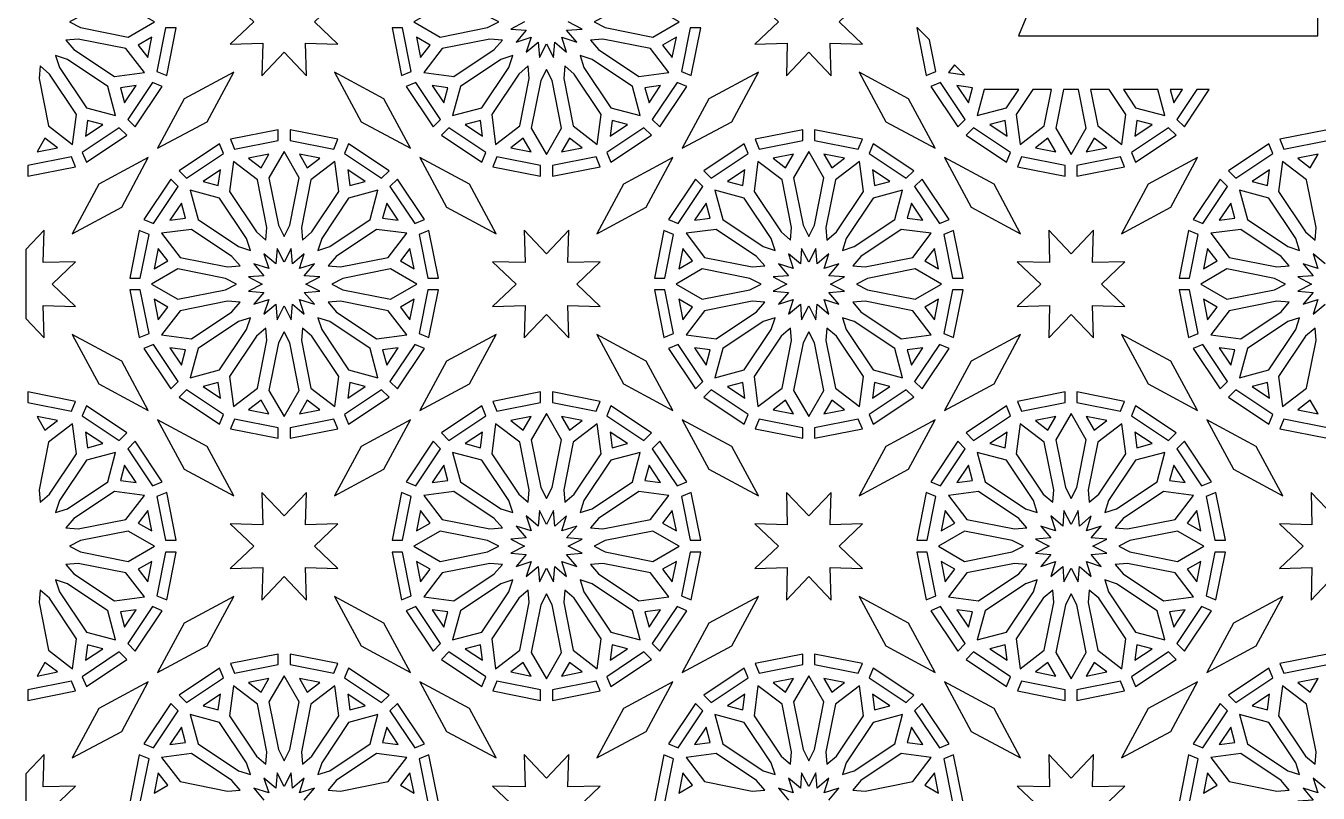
# Model space of a CAD drawing. Header units: millimetres. Extents: x 5 to 6335, y 27 to 2435.
# Drawn here: x 5461.2 to 5806, y 1319 to 1523.9 of the extents above; entities that cross this region are included whole.
import ezdxf

# ---------------------------------------------------------------- set-up
doc = ezdxf.new("R2010")
doc.units = ezdxf.units.MM
doc.layers.add('CUT', color=1, linetype='CONTINUOUS')

msp = doc.modelspace()

# ---------------------------------------------------------------- linework, layer by layer
at = {"layer": 'CUT'}
for points in [[(5530.085, 1516.829), (5536.036, 1510.548), (5535.803, 1519.197), (5544.452, 1518.964), (5538.171, 1524.915), (5544.452, 1530.866), (5535.803, 1530.633), (5536.036, 1539.282), (5530.085, 1533.001), (5524.134, 1539.282), (5524.367, 1530.633), (5515.718, 1530.866), (5521.999, 1524.915), (5515.718, 1518.964), (5524.367, 1519.197), (5524.134, 1510.548)], [(5670.085, 1516.829), (5676.036, 1510.548), (5675.803, 1519.197), (5684.452, 1518.964), (5678.171, 1524.915), (5684.452, 1530.866), (5675.803, 1530.633), (5676.036, 1539.282), (5670.085, 1533.001), (5664.134, 1539.282), (5664.367, 1530.633), (5655.718, 1530.866), (5661.999, 1524.915), (5655.718, 1518.964), (5664.367, 1519.197), (5664.134, 1510.548)], [(5805.96, 1539.09), (5733.436, 1539.09), (5726.043, 1521.24), (5805.96, 1521.24)], [(5475.773, 1523.401), (5488.485, 1520.872), (5495.489, 1524.915), (5488.485, 1528.958), (5475.773, 1526.429), (5472.816, 1524.915)], [(5584.397, 1526.429), (5571.685, 1528.958), (5564.681, 1524.915), (5571.685, 1520.872), (5584.397, 1523.401), (5587.354, 1524.915)], [(5615.773, 1523.401), (5628.485, 1520.872), (5635.489, 1524.915), (5628.485, 1528.958), (5615.773, 1526.429), (5612.816, 1524.915)], [(5498.742, 1510.607), (5501.276, 1523.34), (5498.461, 1523.34), (5496.143, 1511.685)], [(5564.027, 1511.685), (5561.709, 1523.34), (5558.894, 1523.34), (5561.428, 1510.607)], [(5638.742, 1510.607), (5641.276, 1523.34), (5638.461, 1523.34), (5636.143, 1511.685)], [(5699.113, 1523.34), (5698.894, 1523.34), (5701.428, 1510.607), (5704.027, 1511.685), (5702.354, 1520.099)], [(5473.998, 1517.513), (5484.776, 1510.311), (5492.793, 1511.366), (5487.871, 1517.782), (5475.158, 1520.311), (5471.847, 1520.043)], [(5494.754, 1520.853), (5491.103, 1518.745), (5493.67, 1515.4)], [(5566.5, 1515.4), (5569.067, 1518.745), (5565.416, 1520.853)], [(5588.323, 1520.043), (5585.012, 1520.311), (5572.299, 1517.782), (5567.377, 1511.366), (5575.394, 1510.311), (5586.172, 1517.513)], [(5613.998, 1517.513), (5624.776, 1510.311), (5632.793, 1511.366), (5627.871, 1517.782), (5615.158, 1520.311), (5611.847, 1520.043)], [(5634.754, 1520.853), (5631.103, 1518.745), (5633.67, 1515.4)], [(5470.107, 1512.751), (5477.308, 1501.974), (5485.119, 1499.881), (5483.026, 1507.692), (5472.249, 1514.893), (5469.087, 1515.913)], [(5587.921, 1514.893), (5577.144, 1507.692), (5575.051, 1499.881), (5582.862, 1501.974), (5590.063, 1512.751), (5591.083, 1515.913)], [(5610.107, 1512.751), (5617.308, 1501.974), (5625.119, 1499.881), (5623.026, 1507.692), (5612.249, 1514.893), (5609.087, 1515.913)], [(5464.689, 1509.842), (5467.218, 1497.129), (5473.634, 1492.207), (5474.689, 1500.224), (5467.487, 1511.002), (5464.957, 1513.153)], [(5496.331, 1491.161), (5509.529, 1498.266), (5516.634, 1511.464), (5503.436, 1504.359)], [(5563.839, 1491.161), (5556.734, 1504.359), (5543.536, 1511.464), (5550.641, 1498.266)], [(5592.683, 1511.002), (5585.481, 1500.224), (5586.536, 1492.207), (5592.952, 1497.129), (5595.481, 1509.842), (5595.213, 1513.153)], [(5598.571, 1509.227), (5596.042, 1496.515), (5600.085, 1489.511), (5604.128, 1496.515), (5601.599, 1509.227), (5600.085, 1512.184)], [(5604.689, 1509.842), (5607.218, 1497.129), (5613.634, 1492.207), (5614.689, 1500.224), (5607.487, 1511.002), (5604.957, 1513.153)], [(5636.331, 1491.161), (5649.529, 1498.266), (5656.634, 1511.464), (5643.436, 1504.359)], [(5703.839, 1491.161), (5696.734, 1504.359), (5683.536, 1511.464), (5690.641, 1498.266)], [(5708.987, 1513.466), (5707.377, 1511.366), (5711.649, 1510.804)], [(5490.561, 1507.895), (5486.381, 1507.345), (5487.472, 1503.272)], [(5494.937, 1508.774), (5488.335, 1498.893), (5490.324, 1496.903), (5497.537, 1507.697)], [(5571.835, 1498.893), (5565.233, 1508.774), (5562.633, 1507.697), (5569.846, 1496.903)], [(5572.698, 1503.272), (5573.789, 1507.345), (5569.609, 1507.895)], [(5630.561, 1507.895), (5626.381, 1507.345), (5627.472, 1503.272)], [(5634.937, 1508.774), (5628.335, 1498.893), (5630.324, 1496.903), (5637.537, 1507.697)], [(5711.835, 1498.893), (5705.233, 1508.774), (5702.633, 1507.697), (5709.846, 1496.903)], [(5712.698, 1503.272), (5713.789, 1507.345), (5709.609, 1507.895)], [(5716.916, 1506.84), (5715.051, 1499.881), (5722.862, 1501.974), (5726.114, 1506.84)], [(5729.902, 1506.84), (5725.481, 1500.224), (5726.536, 1492.207), (5732.952, 1497.129), (5734.884, 1506.84)], [(5738.096, 1506.84), (5736.042, 1496.515), (5740.085, 1489.511), (5744.128, 1496.515), (5742.074, 1506.84)], [(5745.286, 1506.84), (5747.218, 1497.129), (5753.634, 1492.207), (5754.689, 1500.224), (5750.268, 1506.84)], [(5754.056, 1506.84), (5757.308, 1501.974), (5765.119, 1499.881), (5763.254, 1506.84)], [(5766.516, 1506.84), (5767.472, 1503.272), (5769.856, 1506.84)], [(5773.644, 1506.84), (5768.335, 1498.893), (5770.324, 1496.903), (5776.965, 1506.84)], [(5481.728, 1497.528), (5477.655, 1498.619), (5477.105, 1494.439)], [(5583.065, 1494.439), (5582.515, 1498.619), (5578.442, 1497.528)], [(5621.728, 1497.528), (5617.655, 1498.619), (5617.105, 1494.439)], [(5723.065, 1494.439), (5722.515, 1498.619), (5718.442, 1497.528)], [(5761.728, 1497.528), (5757.655, 1498.619), (5757.105, 1494.439)], [(5469.6, 1491.33), (5466.255, 1493.897), (5464.147, 1490.246)], [(5486.107, 1496.665), (5476.226, 1490.063), (5477.303, 1487.463), (5488.097, 1494.676)], [(5528.51, 1496.106), (5515.777, 1493.572), (5516.855, 1490.973), (5528.51, 1493.291)], [(5544.393, 1493.572), (5531.66, 1496.106), (5531.66, 1493.291), (5543.315, 1490.973)], [(5583.944, 1490.063), (5574.063, 1496.665), (5572.073, 1494.676), (5582.867, 1487.463)], [(5596.023, 1490.246), (5593.915, 1493.897), (5590.57, 1491.33)], [(5609.6, 1491.33), (5606.255, 1493.897), (5604.147, 1490.246)], [(5626.107, 1496.665), (5616.226, 1490.063), (5617.303, 1487.463), (5628.097, 1494.676)], [(5668.51, 1496.106), (5655.777, 1493.572), (5656.855, 1490.973), (5668.51, 1493.291)], [(5684.393, 1493.572), (5671.66, 1496.106), (5671.66, 1493.291), (5683.315, 1490.973)], [(5723.944, 1490.063), (5714.063, 1496.665), (5712.073, 1494.676), (5722.867, 1487.463)], [(5736.023, 1490.246), (5733.915, 1493.897), (5730.57, 1491.33)], [(5749.6, 1491.33), (5746.255, 1493.897), (5744.147, 1490.246)], [(5766.107, 1496.665), (5756.226, 1490.063), (5757.303, 1487.463), (5768.097, 1494.676)], [(5808.51, 1496.106), (5795.777, 1493.572), (5796.855, 1490.973), (5808.51, 1493.291)], [(5504.063, 1483.165), (5513.944, 1489.767), (5512.867, 1492.367), (5502.073, 1485.154)], [(5531.599, 1470.603), (5534.128, 1483.315), (5530.085, 1490.319), (5526.042, 1483.315), (5528.571, 1470.603), (5530.085, 1467.646)], [(5558.097, 1485.154), (5547.303, 1492.367), (5546.226, 1489.767), (5556.107, 1483.165)], [(5644.063, 1483.165), (5653.944, 1489.767), (5652.867, 1492.367), (5642.073, 1485.154)], [(5671.599, 1470.603), (5674.128, 1483.315), (5670.085, 1490.319), (5666.042, 1483.315), (5668.571, 1470.603), (5670.085, 1467.646)], [(5698.097, 1485.154), (5687.303, 1492.367), (5686.226, 1489.767), (5696.107, 1483.165)], [(5784.063, 1483.165), (5793.944, 1489.767), (5792.867, 1492.367), (5782.073, 1485.154)], [(5473.315, 1488.857), (5461.66, 1486.539), (5461.66, 1483.724), (5474.393, 1486.258)], [(5493.839, 1488.669), (5480.641, 1481.564), (5473.536, 1468.366), (5486.734, 1475.471)], [(5525.481, 1469.988), (5522.952, 1482.701), (5516.536, 1487.623), (5515.481, 1479.606), (5522.683, 1468.828), (5525.213, 1466.677)], [(5526.023, 1489.584), (5520.57, 1488.5), (5523.915, 1485.933)], [(5539.6, 1488.5), (5534.147, 1489.584), (5536.255, 1485.933)], [(5537.487, 1468.828), (5544.689, 1479.606), (5543.634, 1487.623), (5537.218, 1482.701), (5534.689, 1469.988), (5534.957, 1466.677)], [(5566.331, 1488.669), (5573.436, 1475.471), (5586.634, 1468.366), (5579.529, 1481.564)], [(5598.51, 1486.539), (5586.855, 1488.857), (5585.777, 1486.258), (5598.51, 1483.724)], [(5613.315, 1488.857), (5601.66, 1486.539), (5601.66, 1483.724), (5614.393, 1486.258)], [(5633.839, 1488.669), (5620.641, 1481.564), (5613.536, 1468.366), (5626.734, 1475.471)], [(5665.481, 1469.988), (5662.952, 1482.701), (5656.536, 1487.623), (5655.481, 1479.606), (5662.683, 1468.828), (5665.213, 1466.677)], [(5666.023, 1489.584), (5660.57, 1488.5), (5663.915, 1485.933)], [(5679.6, 1488.5), (5674.147, 1489.584), (5676.255, 1485.933)], [(5677.487, 1468.828), (5684.689, 1479.606), (5683.634, 1487.623), (5677.218, 1482.701), (5674.689, 1469.988), (5674.957, 1466.677)], [(5706.331, 1488.669), (5713.436, 1475.471), (5726.634, 1468.366), (5719.529, 1481.564)], [(5738.51, 1486.539), (5726.855, 1488.857), (5725.777, 1486.258), (5738.51, 1483.724)], [(5753.315, 1488.857), (5741.66, 1486.539), (5741.66, 1483.724), (5754.393, 1486.258)], [(5773.839, 1488.669), (5760.641, 1481.564), (5753.536, 1468.366), (5766.734, 1475.471)], [(5805.481, 1469.988), (5802.952, 1482.701), (5796.536, 1487.623), (5795.481, 1479.606), (5802.683, 1468.828), (5805.213, 1466.677)], [(5806.023, 1489.584), (5800.57, 1488.5), (5803.915, 1485.933)], [(5513.065, 1485.391), (5508.442, 1482.302), (5512.515, 1481.211)], [(5547.105, 1485.391), (5547.655, 1481.211), (5551.728, 1482.302)], [(5653.065, 1485.391), (5648.442, 1482.302), (5652.515, 1481.211)], [(5687.105, 1485.391), (5687.655, 1481.211), (5691.728, 1482.302)], [(5793.065, 1485.391), (5788.442, 1482.302), (5792.515, 1481.211)], [(5495.233, 1471.056), (5501.835, 1480.937), (5499.846, 1482.927), (5492.633, 1472.133)], [(5520.063, 1467.079), (5512.862, 1477.856), (5505.051, 1479.949), (5507.144, 1472.138), (5517.921, 1464.937), (5521.083, 1463.917)], [(5542.249, 1464.937), (5553.026, 1472.138), (5555.119, 1479.949), (5547.308, 1477.856), (5540.107, 1467.079), (5539.087, 1463.917)], [(5567.537, 1472.133), (5560.324, 1482.927), (5558.335, 1480.937), (5564.937, 1471.056)], [(5635.233, 1471.056), (5641.835, 1480.937), (5639.846, 1482.927), (5632.633, 1472.133)], [(5660.063, 1467.079), (5652.862, 1477.856), (5645.051, 1479.949), (5647.144, 1472.138), (5657.921, 1464.937), (5661.083, 1463.917)], [(5682.249, 1464.937), (5693.026, 1472.138), (5695.119, 1479.949), (5687.308, 1477.856), (5680.107, 1467.079), (5679.087, 1463.917)], [(5707.537, 1472.133), (5700.324, 1482.927), (5698.335, 1480.937), (5704.937, 1471.056)], [(5775.233, 1471.056), (5781.835, 1480.937), (5779.846, 1482.927), (5772.633, 1472.133)], [(5800.063, 1467.079), (5792.862, 1477.856), (5785.051, 1479.949), (5787.144, 1472.138), (5797.921, 1464.937), (5801.083, 1463.917)], [(5502.698, 1476.558), (5499.609, 1471.935), (5503.789, 1472.485)], [(5557.472, 1476.558), (5556.381, 1472.485), (5560.561, 1471.935)], [(5642.698, 1476.558), (5639.609, 1471.935), (5643.789, 1472.485)], [(5697.472, 1476.558), (5696.381, 1472.485), (5700.561, 1471.935)], [(5782.698, 1476.558), (5779.609, 1471.935), (5783.789, 1472.485)], [(5461.16, 1445.694), (5466.036, 1440.548), (5465.803, 1449.197), (5474.452, 1448.964), (5468.171, 1454.915), (5474.452, 1460.866), (5465.803, 1460.633), (5466.036, 1469.282), (5461.16, 1464.136)], [(5491.709, 1456.49), (5494.027, 1468.145), (5491.428, 1469.223), (5488.894, 1456.49)], [(5516.172, 1462.317), (5505.394, 1469.519), (5497.377, 1468.464), (5502.299, 1462.048), (5515.012, 1459.519), (5518.323, 1459.787)], [(5545.158, 1459.519), (5557.871, 1462.048), (5562.793, 1468.464), (5554.776, 1469.519), (5543.998, 1462.317), (5541.847, 1459.787)], [(5571.276, 1456.49), (5568.742, 1469.223), (5566.143, 1468.145), (5568.461, 1456.49)], [(5600.085, 1446.829), (5606.036, 1440.548), (5605.803, 1449.197), (5614.452, 1448.964), (5608.171, 1454.915), (5614.452, 1460.866), (5605.803, 1460.633), (5606.036, 1469.282), (5600.085, 1463.001), (5594.134, 1469.282), (5594.367, 1460.633), (5585.718, 1460.866), (5591.999, 1454.915), (5585.718, 1448.964), (5594.367, 1449.197), (5594.134, 1440.548)], [(5631.709, 1456.49), (5634.027, 1468.145), (5631.428, 1469.223), (5628.894, 1456.49)], [(5656.172, 1462.317), (5645.394, 1469.519), (5637.377, 1468.464), (5642.299, 1462.048), (5655.012, 1459.519), (5658.323, 1459.787)], [(5685.158, 1459.519), (5697.871, 1462.048), (5702.793, 1468.464), (5694.776, 1469.519), (5683.998, 1462.317), (5681.847, 1459.787)], [(5711.276, 1456.49), (5708.742, 1469.223), (5706.143, 1468.145), (5708.461, 1456.49)], [(5740.085, 1446.829), (5746.036, 1440.548), (5745.803, 1449.197), (5754.452, 1448.964), (5748.171, 1454.915), (5754.452, 1460.866), (5745.803, 1460.633), (5746.036, 1469.282), (5740.085, 1463.001), (5734.134, 1469.282), (5734.367, 1460.633), (5725.718, 1460.866), (5731.999, 1454.915), (5725.718, 1448.964), (5734.367, 1449.197), (5734.134, 1440.548)], [(5771.709, 1456.49), (5774.027, 1468.145), (5771.428, 1469.223), (5768.894, 1456.49)], [(5796.172, 1462.317), (5785.394, 1469.519), (5777.377, 1468.464), (5782.299, 1462.048), (5795.012, 1459.519), (5798.323, 1459.787)], [(5496.5, 1464.43), (5495.416, 1458.977), (5499.067, 1461.085)], [(5530.085, 1449.091), (5531.978, 1445.397), (5532.313, 1449.535), (5535.477, 1446.846), (5534.203, 1450.797), (5538.154, 1449.523), (5535.465, 1452.687), (5539.603, 1453.022), (5535.909, 1454.915), (5539.603, 1456.808), (5535.465, 1457.143), (5538.154, 1460.307), (5534.203, 1459.033), (5535.477, 1462.984), (5532.313, 1460.295), (5531.978, 1464.433), (5530.085, 1460.739), (5528.192, 1464.433), (5527.857, 1460.295), (5524.693, 1462.984), (5525.967, 1459.033), (5522.016, 1460.307), (5524.705, 1457.143), (5520.567, 1456.808), (5524.261, 1454.915), (5520.567, 1453.022), (5524.705, 1452.687), (5522.016, 1449.523), (5525.967, 1450.797), (5524.693, 1446.846), (5527.857, 1449.535), (5528.192, 1445.397)], [(5563.67, 1464.43), (5561.103, 1461.085), (5564.754, 1458.977)], [(5636.5, 1464.43), (5635.416, 1458.977), (5639.067, 1461.085)], [(5670.085, 1449.091), (5671.978, 1445.397), (5672.313, 1449.535), (5675.477, 1446.846), (5674.203, 1450.797), (5678.154, 1449.523), (5675.465, 1452.687), (5679.603, 1453.022), (5675.909, 1454.915), (5679.603, 1456.808), (5675.465, 1457.143), (5678.154, 1460.307), (5674.203, 1459.033), (5675.477, 1462.984), (5672.313, 1460.295), (5671.978, 1464.433), (5670.085, 1460.739), (5668.192, 1464.433), (5667.857, 1460.295), (5664.693, 1462.984), (5665.967, 1459.033), (5662.016, 1460.307), (5664.705, 1457.143), (5660.567, 1456.808), (5664.261, 1454.915), (5660.567, 1453.022), (5664.705, 1452.687), (5662.016, 1449.523), (5665.967, 1450.797), (5664.693, 1446.846), (5667.857, 1449.535), (5668.192, 1445.397)], [(5703.67, 1464.43), (5701.103, 1461.085), (5704.754, 1458.977)], [(5776.5, 1464.43), (5775.416, 1458.977), (5779.067, 1461.085)], [(5514.397, 1456.429), (5501.685, 1458.958), (5494.681, 1454.915), (5501.685, 1450.872), (5514.397, 1453.401), (5517.354, 1454.915)], [(5545.773, 1453.401), (5558.485, 1450.872), (5565.489, 1454.915), (5558.485, 1458.958), (5545.773, 1456.429), (5542.816, 1454.915)], [(5654.397, 1456.429), (5641.685, 1458.958), (5634.681, 1454.915), (5641.685, 1450.872), (5654.397, 1453.401), (5657.354, 1454.915)], [(5685.773, 1453.401), (5698.485, 1450.872), (5705.489, 1454.915), (5698.485, 1458.958), (5685.773, 1456.429), (5682.816, 1454.915)], [(5794.397, 1456.429), (5781.685, 1458.958), (5774.681, 1454.915), (5781.685, 1450.872), (5794.397, 1453.401), (5797.354, 1454.915)], [(5494.027, 1441.685), (5491.709, 1453.34), (5488.894, 1453.34), (5491.428, 1440.607)], [(5568.742, 1440.607), (5571.276, 1453.34), (5568.461, 1453.34), (5566.143, 1441.685)], [(5634.027, 1441.685), (5631.709, 1453.34), (5628.894, 1453.34), (5631.428, 1440.607)], [(5708.742, 1440.607), (5711.276, 1453.34), (5708.461, 1453.34), (5706.143, 1441.685)], [(5774.027, 1441.685), (5771.709, 1453.34), (5768.894, 1453.34), (5771.428, 1440.607)], [(5496.5, 1445.4), (5499.067, 1448.745), (5495.416, 1450.853)], [(5518.323, 1450.043), (5515.012, 1450.311), (5502.299, 1447.782), (5497.377, 1441.366), (5505.394, 1440.311), (5516.172, 1447.513)], [(5543.998, 1447.513), (5554.776, 1440.311), (5562.793, 1441.366), (5557.871, 1447.782), (5545.158, 1450.311), (5541.847, 1450.043)], [(5564.754, 1450.853), (5561.103, 1448.745), (5563.67, 1445.4)], [(5636.5, 1445.4), (5639.067, 1448.745), (5635.416, 1450.853)], [(5658.323, 1450.043), (5655.012, 1450.311), (5642.299, 1447.782), (5637.377, 1441.366), (5645.394, 1440.311), (5656.172, 1447.513)], [(5683.998, 1447.513), (5694.776, 1440.311), (5702.793, 1441.366), (5697.871, 1447.782), (5685.158, 1450.311), (5681.847, 1450.043)], [(5704.754, 1450.853), (5701.103, 1448.745), (5703.67, 1445.4)], [(5776.5, 1445.4), (5779.067, 1448.745), (5775.416, 1450.853)], [(5798.323, 1450.043), (5795.012, 1450.311), (5782.299, 1447.782), (5777.377, 1441.366), (5785.394, 1440.311), (5796.172, 1447.513)], [(5517.921, 1444.893), (5507.144, 1437.692), (5505.051, 1429.881), (5512.862, 1431.974), (5520.063, 1442.751), (5521.083, 1445.913)], [(5540.107, 1442.751), (5547.308, 1431.974), (5555.119, 1429.881), (5553.026, 1437.692), (5542.249, 1444.893), (5539.087, 1445.913)], [(5657.921, 1444.893), (5647.144, 1437.692), (5645.051, 1429.881), (5652.862, 1431.974), (5660.063, 1442.751), (5661.083, 1445.913)], [(5680.107, 1442.751), (5687.308, 1431.974), (5695.119, 1429.881), (5693.026, 1437.692), (5682.249, 1444.893), (5679.087, 1445.913)], [(5797.921, 1444.893), (5787.144, 1437.692), (5785.051, 1429.881), (5792.862, 1431.974), (5800.063, 1442.751), (5801.083, 1445.913)], [(5522.683, 1441.002), (5515.481, 1430.224), (5516.536, 1422.207), (5522.952, 1427.129), (5525.481, 1439.842), (5525.213, 1443.153)], [(5528.571, 1439.227), (5526.042, 1426.515), (5530.085, 1419.511), (5534.128, 1426.515), (5531.599, 1439.227), (5530.085, 1442.184)], [(5534.689, 1439.842), (5537.218, 1427.129), (5543.634, 1422.207), (5544.689, 1430.224), (5537.487, 1441.002), (5534.957, 1443.153)], [(5662.683, 1441.002), (5655.481, 1430.224), (5656.536, 1422.207), (5662.952, 1427.129), (5665.481, 1439.842), (5665.213, 1443.153)], [(5668.571, 1439.227), (5666.042, 1426.515), (5670.085, 1419.511), (5674.128, 1426.515), (5671.599, 1439.227), (5670.085, 1442.184)], [(5674.689, 1439.842), (5677.218, 1427.129), (5683.634, 1422.207), (5684.689, 1430.224), (5677.487, 1441.002), (5674.957, 1443.153)], [(5802.683, 1441.002), (5795.481, 1430.224), (5796.536, 1422.207), (5802.952, 1427.129), (5805.481, 1439.842), (5805.213, 1443.153)], [(5493.839, 1421.161), (5486.734, 1434.359), (5473.536, 1441.464), (5480.641, 1428.266)], [(5501.835, 1428.893), (5495.233, 1438.774), (5492.633, 1437.697), (5499.846, 1426.903)], [(5564.937, 1438.774), (5558.335, 1428.893), (5560.324, 1426.903), (5567.537, 1437.697)], [(5566.331, 1421.161), (5579.529, 1428.266), (5586.634, 1441.464), (5573.436, 1434.359)], [(5633.839, 1421.161), (5626.734, 1434.359), (5613.536, 1441.464), (5620.641, 1428.266)], [(5641.835, 1428.893), (5635.233, 1438.774), (5632.633, 1437.697), (5639.846, 1426.903)], [(5704.937, 1438.774), (5698.335, 1428.893), (5700.324, 1426.903), (5707.537, 1437.697)], [(5706.331, 1421.161), (5719.529, 1428.266), (5726.634, 1441.464), (5713.436, 1434.359)], [(5773.839, 1421.161), (5766.734, 1434.359), (5753.536, 1441.464), (5760.641, 1428.266)], [(5781.835, 1428.893), (5775.233, 1438.774), (5772.633, 1437.697), (5779.846, 1426.903)], [(5502.698, 1433.272), (5503.789, 1437.345), (5499.609, 1437.895)], [(5560.561, 1437.895), (5556.381, 1437.345), (5557.472, 1433.272)], [(5642.698, 1433.272), (5643.789, 1437.345), (5639.609, 1437.895)], [(5700.561, 1437.895), (5696.381, 1437.345), (5697.472, 1433.272)], [(5782.698, 1433.272), (5783.789, 1437.345), (5779.609, 1437.895)], [(5513.065, 1424.439), (5512.515, 1428.619), (5508.442, 1427.528)], [(5551.728, 1427.528), (5547.655, 1428.619), (5547.105, 1424.439)], [(5653.065, 1424.439), (5652.515, 1428.619), (5648.442, 1427.528)], [(5691.728, 1427.528), (5687.655, 1428.619), (5687.105, 1424.439)], [(5793.065, 1424.439), (5792.515, 1428.619), (5788.442, 1427.528)], [(5474.393, 1423.572), (5461.66, 1426.106), (5461.66, 1423.291), (5473.315, 1420.973)], [(5513.944, 1420.063), (5504.063, 1426.665), (5502.073, 1424.676), (5512.867, 1417.463)], [(5556.107, 1426.665), (5546.226, 1420.063), (5547.303, 1417.463), (5558.097, 1424.676)], [(5598.51, 1426.106), (5585.777, 1423.572), (5586.855, 1420.973), (5598.51, 1423.291)], [(5614.393, 1423.572), (5601.66, 1426.106), (5601.66, 1423.291), (5613.315, 1420.973)], [(5653.944, 1420.063), (5644.063, 1426.665), (5642.073, 1424.676), (5652.867, 1417.463)], [(5696.107, 1426.665), (5686.226, 1420.063), (5687.303, 1417.463), (5698.097, 1424.676)], [(5738.51, 1426.106), (5725.777, 1423.572), (5726.855, 1420.973), (5738.51, 1423.291)], [(5754.393, 1423.572), (5741.66, 1426.106), (5741.66, 1423.291), (5753.315, 1420.973)], [(5793.944, 1420.063), (5784.063, 1426.665), (5782.073, 1424.676), (5792.867, 1417.463)], [(5488.097, 1415.154), (5477.303, 1422.367), (5476.226, 1419.767), (5486.107, 1413.165)], [(5526.023, 1420.246), (5523.915, 1423.897), (5520.57, 1421.33)], [(5539.6, 1421.33), (5536.255, 1423.897), (5534.147, 1420.246)], [(5574.063, 1413.165), (5583.944, 1419.767), (5582.867, 1422.367), (5572.073, 1415.154)], [(5628.097, 1415.154), (5617.303, 1422.367), (5616.226, 1419.767), (5626.107, 1413.165)], [(5666.023, 1420.246), (5663.915, 1423.897), (5660.57, 1421.33)], [(5679.6, 1421.33), (5676.255, 1423.897), (5674.147, 1420.246)], [(5714.063, 1413.165), (5723.944, 1419.767), (5722.867, 1422.367), (5712.073, 1415.154)], [(5768.097, 1415.154), (5757.303, 1422.367), (5756.226, 1419.767), (5766.107, 1413.165)], [(5806.023, 1420.246), (5803.915, 1423.897), (5800.57, 1421.33)], [(5469.6, 1418.5), (5464.147, 1419.584), (5466.255, 1415.933)], [(5467.487, 1398.828), (5474.689, 1409.606), (5473.634, 1417.623), (5467.218, 1412.701), (5464.689, 1399.988), (5464.957, 1396.677)], [(5496.331, 1418.669), (5503.436, 1405.471), (5516.634, 1398.366), (5509.529, 1411.564)], [(5528.51, 1416.539), (5516.855, 1418.857), (5515.777, 1416.258), (5528.51, 1413.724)], [(5543.315, 1418.857), (5531.66, 1416.539), (5531.66, 1413.724), (5544.393, 1416.258)], [(5563.839, 1418.669), (5550.641, 1411.564), (5543.536, 1398.366), (5556.734, 1405.471)], [(5595.481, 1399.988), (5592.952, 1412.701), (5586.536, 1417.623), (5585.481, 1409.606), (5592.683, 1398.828), (5595.213, 1396.677)], [(5596.023, 1419.584), (5590.57, 1418.5), (5593.915, 1415.933)], [(5601.599, 1400.603), (5604.128, 1413.315), (5600.085, 1420.319), (5596.042, 1413.315), (5598.571, 1400.603), (5600.085, 1397.646)], [(5609.6, 1418.5), (5604.147, 1419.584), (5606.255, 1415.933)], [(5607.487, 1398.828), (5614.689, 1409.606), (5613.634, 1417.623), (5607.218, 1412.701), (5604.689, 1399.988), (5604.957, 1396.677)], [(5636.331, 1418.669), (5643.436, 1405.471), (5656.634, 1398.366), (5649.529, 1411.564)], [(5668.51, 1416.539), (5656.855, 1418.857), (5655.777, 1416.258), (5668.51, 1413.724)], [(5683.315, 1418.857), (5671.66, 1416.539), (5671.66, 1413.724), (5684.393, 1416.258)], [(5703.839, 1418.669), (5690.641, 1411.564), (5683.536, 1398.366), (5696.734, 1405.471)], [(5735.481, 1399.988), (5732.952, 1412.701), (5726.536, 1417.623), (5725.481, 1409.606), (5732.683, 1398.828), (5735.213, 1396.677)], [(5736.023, 1419.584), (5730.57, 1418.5), (5733.915, 1415.933)], [(5741.599, 1400.603), (5744.128, 1413.315), (5740.085, 1420.319), (5736.042, 1413.315), (5738.571, 1400.603), (5740.085, 1397.646)], [(5749.6, 1418.5), (5744.147, 1419.584), (5746.255, 1415.933)], [(5747.487, 1398.828), (5754.689, 1409.606), (5753.634, 1417.623), (5747.218, 1412.701), (5744.689, 1399.988), (5744.957, 1396.677)], [(5776.331, 1418.669), (5783.436, 1405.471), (5796.634, 1398.366), (5789.529, 1411.564)], [(5808.51, 1416.539), (5796.855, 1418.857), (5795.777, 1416.258), (5808.51, 1413.724)], [(5477.105, 1415.391), (5477.655, 1411.211), (5481.728, 1412.302)], [(5583.065, 1415.391), (5578.442, 1412.302), (5582.515, 1411.211)], [(5617.105, 1415.391), (5617.655, 1411.211), (5621.728, 1412.302)], [(5723.065, 1415.391), (5718.442, 1412.302), (5722.515, 1411.211)], [(5757.105, 1415.391), (5757.655, 1411.211), (5761.728, 1412.302)], [(5497.537, 1402.133), (5490.324, 1412.927), (5488.335, 1410.937), (5494.937, 1401.056)], [(5565.233, 1401.056), (5571.835, 1410.937), (5569.846, 1412.927), (5562.633, 1402.133)], [(5637.537, 1402.133), (5630.324, 1412.927), (5628.335, 1410.937), (5634.937, 1401.056)], [(5705.233, 1401.056), (5711.835, 1410.937), (5709.846, 1412.927), (5702.633, 1402.133)], [(5777.537, 1402.133), (5770.324, 1412.927), (5768.335, 1410.937), (5774.937, 1401.056)], [(5472.249, 1394.937), (5483.026, 1402.138), (5485.119, 1409.949), (5477.308, 1407.856), (5470.107, 1397.079), (5469.087, 1393.917)], [(5590.063, 1397.079), (5582.862, 1407.856), (5575.051, 1409.949), (5577.144, 1402.138), (5587.921, 1394.937), (5591.083, 1393.917)], [(5612.249, 1394.937), (5623.026, 1402.138), (5625.119, 1409.949), (5617.308, 1407.856), (5610.107, 1397.079), (5609.087, 1393.917)], [(5730.063, 1397.079), (5722.862, 1407.856), (5715.051, 1409.949), (5717.144, 1402.138), (5727.921, 1394.937), (5731.083, 1393.917)], [(5752.249, 1394.937), (5763.026, 1402.138), (5765.119, 1409.949), (5757.308, 1407.856), (5750.107, 1397.079), (5749.087, 1393.917)], [(5487.472, 1406.558), (5486.381, 1402.485), (5490.561, 1401.935)], [(5572.698, 1406.558), (5569.609, 1401.935), (5573.789, 1402.485)], [(5627.472, 1406.558), (5626.381, 1402.485), (5630.561, 1401.935)], [(5712.698, 1406.558), (5709.609, 1401.935), (5713.789, 1402.485)], [(5767.472, 1406.558), (5766.381, 1402.485), (5770.561, 1401.935)], [(5475.158, 1389.519), (5487.871, 1392.048), (5492.793, 1398.464), (5484.776, 1399.519), (5473.998, 1392.317), (5471.847, 1389.787)], [(5501.276, 1386.49), (5498.742, 1399.223), (5496.143, 1398.145), (5498.461, 1386.49)], [(5530.085, 1376.829), (5536.036, 1370.548), (5535.803, 1379.197), (5544.452, 1378.964), (5538.171, 1384.915), (5544.452, 1390.866), (5535.803, 1390.633), (5536.036, 1399.282), (5530.085, 1393.001), (5524.134, 1399.282), (5524.367, 1390.633), (5515.718, 1390.866), (5521.999, 1384.915), (5515.718, 1378.964), (5524.367, 1379.197), (5524.134, 1370.548)], [(5561.709, 1386.49), (5564.027, 1398.145), (5561.428, 1399.223), (5558.894, 1386.49)], [(5586.172, 1392.317), (5575.394, 1399.519), (5567.377, 1398.464), (5572.299, 1392.048), (5585.012, 1389.519), (5588.323, 1389.787)], [(5615.158, 1389.519), (5627.871, 1392.048), (5632.793, 1398.464), (5624.776, 1399.519), (5613.998, 1392.317), (5611.847, 1389.787)], [(5641.276, 1386.49), (5638.742, 1399.223), (5636.143, 1398.145), (5638.461, 1386.49)], [(5670.085, 1376.829), (5676.036, 1370.548), (5675.803, 1379.197), (5684.452, 1378.964), (5678.171, 1384.915), (5684.452, 1390.866), (5675.803, 1390.633), (5676.036, 1399.282), (5670.085, 1393.001), (5664.134, 1399.282), (5664.367, 1390.633), (5655.718, 1390.866), (5661.999, 1384.915), (5655.718, 1378.964), (5664.367, 1379.197), (5664.134, 1370.548)], [(5701.709, 1386.49), (5704.027, 1398.145), (5701.428, 1399.223), (5698.894, 1386.49)], [(5726.172, 1392.317), (5715.394, 1399.519), (5707.377, 1398.464), (5712.299, 1392.048), (5725.012, 1389.519), (5728.323, 1389.787)], [(5755.158, 1389.519), (5767.871, 1392.048), (5772.793, 1398.464), (5764.776, 1399.519), (5753.998, 1392.317), (5751.847, 1389.787)], [(5781.276, 1386.49), (5778.742, 1399.223), (5776.143, 1398.145), (5778.461, 1386.49)], [(5810.085, 1376.829), (5816.036, 1370.548), (5815.803, 1379.197), (5824.452, 1378.964), (5818.171, 1384.915), (5824.452, 1390.866), (5815.803, 1390.633), (5816.036, 1399.282), (5810.085, 1393.001), (5804.134, 1399.282), (5804.367, 1390.633), (5795.718, 1390.866), (5801.999, 1384.915), (5795.718, 1378.964), (5804.367, 1379.197), (5804.134, 1370.548)], [(5493.67, 1394.43), (5491.103, 1391.085), (5494.754, 1388.977)], [(5566.5, 1394.43), (5565.416, 1388.977), (5569.067, 1391.085)], [(5600.085, 1379.091), (5601.978, 1375.397), (5602.313, 1379.535), (5605.477, 1376.846), (5604.203, 1380.797), (5608.154, 1379.523), (5605.465, 1382.687), (5609.603, 1383.022), (5605.909, 1384.915), (5609.603, 1386.808), (5605.465, 1387.143), (5608.154, 1390.307), (5604.203, 1389.033), (5605.477, 1392.984), (5602.313, 1390.295), (5601.978, 1394.433), (5600.085, 1390.739), (5598.192, 1394.433), (5597.857, 1390.295), (5594.693, 1392.984), (5595.967, 1389.033), (5592.016, 1390.307), (5594.705, 1387.143), (5590.567, 1386.808), (5594.261, 1384.915), (5590.567, 1383.022), (5594.705, 1382.687), (5592.016, 1379.523), (5595.967, 1380.797), (5594.693, 1376.846), (5597.857, 1379.535), (5598.192, 1375.397)], [(5633.67, 1394.43), (5631.103, 1391.085), (5634.754, 1388.977)], [(5706.5, 1394.43), (5705.416, 1388.977), (5709.067, 1391.085)], [(5740.085, 1379.091), (5741.978, 1375.397), (5742.313, 1379.535), (5745.477, 1376.846), (5744.203, 1380.797), (5748.154, 1379.523), (5745.465, 1382.687), (5749.603, 1383.022), (5745.909, 1384.915), (5749.603, 1386.808), (5745.465, 1387.143), (5748.154, 1390.307), (5744.203, 1389.033), (5745.477, 1392.984), (5742.313, 1390.295), (5741.978, 1394.433), (5740.085, 1390.739), (5738.192, 1394.433), (5737.857, 1390.295), (5734.693, 1392.984), (5735.967, 1389.033), (5732.016, 1390.307), (5734.705, 1387.143), (5730.567, 1386.808), (5734.261, 1384.915), (5730.567, 1383.022), (5734.705, 1382.687), (5732.016, 1379.523), (5735.967, 1380.797), (5734.693, 1376.846), (5737.857, 1379.535), (5738.192, 1375.397)], [(5773.67, 1394.43), (5771.103, 1391.085), (5774.754, 1388.977)], [(5475.773, 1383.401), (5488.485, 1380.872), (5495.489, 1384.915), (5488.485, 1388.958), (5475.773, 1386.429), (5472.816, 1384.915)], [(5584.397, 1386.429), (5571.685, 1388.958), (5564.681, 1384.915), (5571.685, 1380.872), (5584.397, 1383.401), (5587.354, 1384.915)], [(5615.773, 1383.401), (5628.485, 1380.872), (5635.489, 1384.915), (5628.485, 1388.958), (5615.773, 1386.429), (5612.816, 1384.915)], [(5724.397, 1386.429), (5711.685, 1388.958), (5704.681, 1384.915), (5711.685, 1380.872), (5724.397, 1383.401), (5727.354, 1384.915)], [(5755.773, 1383.401), (5768.485, 1380.872), (5775.489, 1384.915), (5768.485, 1388.958), (5755.773, 1386.429), (5752.816, 1384.915)], [(5498.742, 1370.607), (5501.276, 1383.34), (5498.461, 1383.34), (5496.143, 1371.685)], [(5564.027, 1371.685), (5561.709, 1383.34), (5558.894, 1383.34), (5561.428, 1370.607)], [(5638.742, 1370.607), (5641.276, 1383.34), (5638.461, 1383.34), (5636.143, 1371.685)], [(5704.027, 1371.685), (5701.709, 1383.34), (5698.894, 1383.34), (5701.428, 1370.607)], [(5778.742, 1370.607), (5781.276, 1383.34), (5778.461, 1383.34), (5776.143, 1371.685)], [(5473.998, 1377.513), (5484.776, 1370.311), (5492.793, 1371.366), (5487.871, 1377.782), (5475.158, 1380.311), (5471.847, 1380.043)], [(5494.754, 1380.853), (5491.103, 1378.745), (5493.67, 1375.4)], [(5566.5, 1375.4), (5569.067, 1378.745), (5565.416, 1380.853)], [(5588.323, 1380.043), (5585.012, 1380.311), (5572.299, 1377.782), (5567.377, 1371.366), (5575.394, 1370.311), (5586.172, 1377.513)], [(5613.998, 1377.513), (5624.776, 1370.311), (5632.793, 1371.366), (5627.871, 1377.782), (5615.158, 1380.311), (5611.847, 1380.043)], [(5634.754, 1380.853), (5631.103, 1378.745), (5633.67, 1375.4)], [(5706.5, 1375.4), (5709.067, 1378.745), (5705.416, 1380.853)], [(5728.323, 1380.043), (5725.012, 1380.311), (5712.299, 1377.782), (5707.377, 1371.366), (5715.394, 1370.311), (5726.172, 1377.513)], [(5753.998, 1377.513), (5764.776, 1370.311), (5772.793, 1371.366), (5767.871, 1377.782), (5755.158, 1380.311), (5751.847, 1380.043)], [(5774.754, 1380.853), (5771.103, 1378.745), (5773.67, 1375.4)], [(5464.689, 1369.842), (5467.218, 1357.129), (5473.634, 1352.207), (5474.689, 1360.224), (5467.487, 1371.002), (5464.957, 1373.153)], [(5470.107, 1372.751), (5477.308, 1361.974), (5485.119, 1359.881), (5483.026, 1367.692), (5472.249, 1374.893), (5469.087, 1375.913)], [(5587.921, 1374.893), (5577.144, 1367.692), (5575.051, 1359.881), (5582.862, 1361.974), (5590.063, 1372.751), (5591.083, 1375.913)], [(5592.683, 1371.002), (5585.481, 1360.224), (5586.536, 1352.207), (5592.952, 1357.129), (5595.481, 1369.842), (5595.213, 1373.153)], [(5604.689, 1369.842), (5607.218, 1357.129), (5613.634, 1352.207), (5614.689, 1360.224), (5607.487, 1371.002), (5604.957, 1373.153)], [(5610.107, 1372.751), (5617.308, 1361.974), (5625.119, 1359.881), (5623.026, 1367.692), (5612.249, 1374.893), (5609.087, 1375.913)], [(5727.921, 1374.893), (5717.144, 1367.692), (5715.051, 1359.881), (5722.862, 1361.974), (5730.063, 1372.751), (5731.083, 1375.913)], [(5732.683, 1371.002), (5725.481, 1360.224), (5726.536, 1352.207), (5732.952, 1357.129), (5735.481, 1369.842), (5735.213, 1373.153)], [(5744.689, 1369.842), (5747.218, 1357.129), (5753.634, 1352.207), (5754.689, 1360.224), (5747.487, 1371.002), (5744.957, 1373.153)], [(5750.107, 1372.751), (5757.308, 1361.974), (5765.119, 1359.881), (5763.026, 1367.692), (5752.249, 1374.893), (5749.087, 1375.913)], [(5496.331, 1351.161), (5509.529, 1358.266), (5516.634, 1371.464), (5503.436, 1364.359)], [(5563.839, 1351.161), (5556.734, 1364.359), (5543.536, 1371.464), (5550.641, 1358.266)], [(5598.571, 1369.227), (5596.042, 1356.515), (5600.085, 1349.511), (5604.128, 1356.515), (5601.599, 1369.227), (5600.085, 1372.184)], [(5636.331, 1351.161), (5649.529, 1358.266), (5656.634, 1371.464), (5643.436, 1364.359)], [(5703.839, 1351.161), (5696.734, 1364.359), (5683.536, 1371.464), (5690.641, 1358.266)], [(5738.571, 1369.227), (5736.042, 1356.515), (5740.085, 1349.511), (5744.128, 1356.515), (5741.599, 1369.227), (5740.085, 1372.184)], [(5776.331, 1351.161), (5789.529, 1358.266), (5796.634, 1371.464), (5783.436, 1364.359)], [(5490.561, 1367.895), (5486.381, 1367.345), (5487.472, 1363.272)], [(5494.937, 1368.774), (5488.335, 1358.893), (5490.324, 1356.903), (5497.537, 1367.697)], [(5571.835, 1358.893), (5565.233, 1368.774), (5562.633, 1367.697), (5569.846, 1356.903)], [(5572.698, 1363.272), (5573.789, 1367.345), (5569.609, 1367.895)], [(5630.561, 1367.895), (5626.381, 1367.345), (5627.472, 1363.272)], [(5634.937, 1368.774), (5628.335, 1358.893), (5630.324, 1356.903), (5637.537, 1367.697)], [(5711.835, 1358.893), (5705.233, 1368.774), (5702.633, 1367.697), (5709.846, 1356.903)], [(5712.698, 1363.272), (5713.789, 1367.345), (5709.609, 1367.895)], [(5770.561, 1367.895), (5766.381, 1367.345), (5767.472, 1363.272)], [(5774.937, 1368.774), (5768.335, 1358.893), (5770.324, 1356.903), (5777.537, 1367.697)], [(5486.107, 1356.665), (5476.226, 1350.063), (5477.303, 1347.463), (5488.097, 1354.676)], [(5481.728, 1357.528), (5477.655, 1358.619), (5477.105, 1354.439)], [(5528.51, 1356.106), (5515.777, 1353.572), (5516.855, 1350.973), (5528.51, 1353.291)], [(5544.393, 1353.572), (5531.66, 1356.106), (5531.66, 1353.291), (5543.315, 1350.973)], [(5583.944, 1350.063), (5574.063, 1356.665), (5572.073, 1354.676), (5582.867, 1347.463)], [(5583.065, 1354.439), (5582.515, 1358.619), (5578.442, 1357.528)], [(5626.107, 1356.665), (5616.226, 1350.063), (5617.303, 1347.463), (5628.097, 1354.676)], [(5621.728, 1357.528), (5617.655, 1358.619), (5617.105, 1354.439)], [(5668.51, 1356.106), (5655.777, 1353.572), (5656.855, 1350.973), (5668.51, 1353.291)], [(5684.393, 1353.572), (5671.66, 1356.106), (5671.66, 1353.291), (5683.315, 1350.973)], [(5723.944, 1350.063), (5714.063, 1356.665), (5712.073, 1354.676), (5722.867, 1347.463)], [(5723.065, 1354.439), (5722.515, 1358.619), (5718.442, 1357.528)], [(5766.107, 1356.665), (5756.226, 1350.063), (5757.303, 1347.463), (5768.097, 1354.676)], [(5761.728, 1357.528), (5757.655, 1358.619), (5757.105, 1354.439)], [(5808.51, 1356.106), (5795.777, 1353.572), (5796.855, 1350.973), (5808.51, 1353.291)], [(5469.6, 1351.33), (5466.255, 1353.897), (5464.147, 1350.246)], [(5504.063, 1343.165), (5513.944, 1349.767), (5512.867, 1352.367), (5502.073, 1345.154)], [(5558.097, 1345.154), (5547.303, 1352.367), (5546.226, 1349.767), (5556.107, 1343.165)], [(5596.023, 1350.246), (5593.915, 1353.897), (5590.57, 1351.33)], [(5609.6, 1351.33), (5606.255, 1353.897), (5604.147, 1350.246)], [(5644.063, 1343.165), (5653.944, 1349.767), (5652.867, 1352.367), (5642.073, 1345.154)], [(5698.097, 1345.154), (5687.303, 1352.367), (5686.226, 1349.767), (5696.107, 1343.165)], [(5736.023, 1350.246), (5733.915, 1353.897), (5730.57, 1351.33)], [(5749.6, 1351.33), (5746.255, 1353.897), (5744.147, 1350.246)], [(5784.063, 1343.165), (5793.944, 1349.767), (5792.867, 1352.367), (5782.073, 1345.154)], [(5473.315, 1348.857), (5461.66, 1346.539), (5461.66, 1343.724), (5474.393, 1346.258)], [(5493.839, 1348.669), (5480.641, 1341.564), (5473.536, 1328.366), (5486.734, 1335.471)], [(5526.023, 1349.584), (5520.57, 1348.5), (5523.915, 1345.933)], [(5531.599, 1330.603), (5534.128, 1343.315), (5530.085, 1350.319), (5526.042, 1343.315), (5528.571, 1330.603), (5530.085, 1327.646)], [(5539.6, 1348.5), (5534.147, 1349.584), (5536.255, 1345.933)], [(5566.331, 1348.669), (5573.436, 1335.471), (5586.634, 1328.366), (5579.529, 1341.564)], [(5598.51, 1346.539), (5586.855, 1348.857), (5585.777, 1346.258), (5598.51, 1343.724)], [(5613.315, 1348.857), (5601.66, 1346.539), (5601.66, 1343.724), (5614.393, 1346.258)], [(5633.839, 1348.669), (5620.641, 1341.564), (5613.536, 1328.366), (5626.734, 1335.471)], [(5666.023, 1349.584), (5660.57, 1348.5), (5663.915, 1345.933)], [(5671.599, 1330.603), (5674.128, 1343.315), (5670.085, 1350.319), (5666.042, 1343.315), (5668.571, 1330.603), (5670.085, 1327.646)], [(5679.6, 1348.5), (5674.147, 1349.584), (5676.255, 1345.933)], [(5706.331, 1348.669), (5713.436, 1335.471), (5726.634, 1328.366), (5719.529, 1341.564)], [(5738.51, 1346.539), (5726.855, 1348.857), (5725.777, 1346.258), (5738.51, 1343.724)], [(5753.315, 1348.857), (5741.66, 1346.539), (5741.66, 1343.724), (5754.393, 1346.258)], [(5773.839, 1348.669), (5760.641, 1341.564), (5753.536, 1328.366), (5766.734, 1335.471)], [(5806.023, 1349.584), (5800.57, 1348.5), (5803.915, 1345.933)], [(5513.065, 1345.391), (5508.442, 1342.302), (5512.515, 1341.211)], [(5525.481, 1329.988), (5522.952, 1342.701), (5516.536, 1347.623), (5515.481, 1339.606), (5522.683, 1328.828), (5525.213, 1326.677)], [(5537.487, 1328.828), (5544.689, 1339.606), (5543.634, 1347.623), (5537.218, 1342.701), (5534.689, 1329.988), (5534.957, 1326.677)], [(5547.105, 1345.391), (5547.655, 1341.211), (5551.728, 1342.302)], [(5653.065, 1345.391), (5648.442, 1342.302), (5652.515, 1341.211)], [(5665.481, 1329.988), (5662.952, 1342.701), (5656.536, 1347.623), (5655.481, 1339.606), (5662.683, 1328.828), (5665.213, 1326.677)], [(5677.487, 1328.828), (5684.689, 1339.606), (5683.634, 1347.623), (5677.218, 1342.701), (5674.689, 1329.988), (5674.957, 1326.677)], [(5687.105, 1345.391), (5687.655, 1341.211), (5691.728, 1342.302)], [(5793.065, 1345.391), (5788.442, 1342.302), (5792.515, 1341.211)], [(5805.481, 1329.988), (5802.952, 1342.701), (5796.536, 1347.623), (5795.481, 1339.606), (5802.683, 1328.828), (5805.213, 1326.677)], [(5495.233, 1331.056), (5501.835, 1340.937), (5499.846, 1342.927), (5492.633, 1332.133)], [(5567.537, 1332.133), (5560.324, 1342.927), (5558.335, 1340.937), (5564.937, 1331.056)], [(5635.233, 1331.056), (5641.835, 1340.937), (5639.846, 1342.927), (5632.633, 1332.133)], [(5707.537, 1332.133), (5700.324, 1342.927), (5698.335, 1340.937), (5704.937, 1331.056)], [(5775.233, 1331.056), (5781.835, 1340.937), (5779.846, 1342.927), (5772.633, 1332.133)], [(5520.063, 1327.079), (5512.862, 1337.856), (5505.051, 1339.949), (5507.144, 1332.138), (5517.921, 1324.937), (5521.083, 1323.917)], [(5542.249, 1324.937), (5553.026, 1332.138), (5555.119, 1339.949), (5547.308, 1337.856), (5540.107, 1327.079), (5539.087, 1323.917)], [(5660.063, 1327.079), (5652.862, 1337.856), (5645.051, 1339.949), (5647.144, 1332.138), (5657.921, 1324.937), (5661.083, 1323.917)], [(5682.249, 1324.937), (5693.026, 1332.138), (5695.119, 1339.949), (5687.308, 1337.856), (5680.107, 1327.079), (5679.087, 1323.917)], [(5800.063, 1327.079), (5792.862, 1337.856), (5785.051, 1339.949), (5787.144, 1332.138), (5797.921, 1324.937), (5801.083, 1323.917)], [(5502.698, 1336.558), (5499.609, 1331.935), (5503.789, 1332.485)], [(5557.472, 1336.558), (5556.381, 1332.485), (5560.561, 1331.935)], [(5642.698, 1336.558), (5639.609, 1331.935), (5643.789, 1332.485)], [(5697.472, 1336.558), (5696.381, 1332.485), (5700.561, 1331.935)], [(5782.698, 1336.558), (5779.609, 1331.935), (5783.789, 1332.485)], [(5461.16, 1305.694), (5466.036, 1300.548), (5465.803, 1309.197), (5474.452, 1308.964), (5468.171, 1314.915), (5474.452, 1320.866), (5465.803, 1320.633), (5466.036, 1329.282), (5461.16, 1324.136)], [(5491.709, 1316.49), (5494.027, 1328.145), (5491.428, 1329.223), (5488.894, 1316.49)], [(5516.172, 1322.317), (5505.394, 1329.519), (5497.377, 1328.464), (5502.299, 1322.048), (5515.012, 1319.519), (5518.323, 1319.787)], [(5545.158, 1319.519), (5557.871, 1322.048), (5562.793, 1328.464), (5554.776, 1329.519), (5543.998, 1322.317), (5541.847, 1319.787)], [(5571.276, 1316.49), (5568.742, 1329.223), (5566.143, 1328.145), (5568.461, 1316.49)], [(5600.085, 1306.829), (5606.036, 1300.548), (5605.803, 1309.197), (5614.452, 1308.964), (5608.171, 1314.915), (5614.452, 1320.866), (5605.803, 1320.633), (5606.036, 1329.282), (5600.085, 1323.001), (5594.134, 1329.282), (5594.367, 1320.633), (5585.718, 1320.866), (5591.999, 1314.915), (5585.718, 1308.964), (5594.367, 1309.197), (5594.134, 1300.548)], [(5631.709, 1316.49), (5634.027, 1328.145), (5631.428, 1329.223), (5628.894, 1316.49)], [(5656.172, 1322.317), (5645.394, 1329.519), (5637.377, 1328.464), (5642.299, 1322.048), (5655.012, 1319.519), (5658.323, 1319.787)], [(5685.158, 1319.519), (5697.871, 1322.048), (5702.793, 1328.464), (5694.776, 1329.519), (5683.998, 1322.317), (5681.847, 1319.787)], [(5711.276, 1316.49), (5708.742, 1329.223), (5706.143, 1328.145), (5708.461, 1316.49)], [(5740.085, 1306.829), (5746.036, 1300.548), (5745.803, 1309.197), (5754.452, 1308.964), (5748.171, 1314.915), (5754.452, 1320.866), (5745.803, 1320.633), (5746.036, 1329.282), (5740.085, 1323.001), (5734.134, 1329.282), (5734.367, 1320.633), (5725.718, 1320.866), (5731.999, 1314.915), (5725.718, 1308.964), (5734.367, 1309.197), (5734.134, 1300.548)], [(5771.709, 1316.49), (5774.027, 1328.145), (5771.428, 1329.223), (5768.894, 1316.49)], [(5796.172, 1322.317), (5785.394, 1329.519), (5777.377, 1328.464), (5782.299, 1322.048), (5795.012, 1319.519), (5798.323, 1319.787)], [(5496.5, 1324.43), (5495.416, 1318.977), (5499.067, 1321.085)], [(5563.67, 1324.43), (5561.103, 1321.085), (5564.754, 1318.977)], [(5636.5, 1324.43), (5635.416, 1318.977), (5639.067, 1321.085)], [(5703.67, 1324.43), (5701.103, 1321.085), (5704.754, 1318.977)], [(5776.5, 1324.43), (5775.416, 1318.977), (5779.067, 1321.085)]]:
    msp.add_lwpolyline(points, close=True, dxfattribs=at)
for points in [[(5594.261, 1524.915), (5590.567, 1523.022), (5594.705, 1522.687), (5592.016, 1519.523), (5595.967, 1520.797), (5594.693, 1516.846), (5597.857, 1519.535), (5598.192, 1515.397), (5600.085, 1519.091), (5601.978, 1515.397), (5602.313, 1519.535), (5605.477, 1516.846), (5604.203, 1520.797), (5608.154, 1519.523), (5605.465, 1522.687), (5609.603, 1523.022), (5605.909, 1524.915)], [(5807.857, 1460.295), (5804.693, 1462.984), (5805.967, 1459.033), (5802.016, 1460.307), (5804.705, 1457.143), (5800.567, 1456.808), (5804.261, 1454.915), (5800.567, 1453.022), (5804.705, 1452.687), (5802.016, 1449.523), (5805.967, 1450.797), (5804.693, 1446.846), (5807.857, 1449.535)], [(5535.465, 1317.143), (5538.154, 1320.307), (5534.203, 1319.033), (5535.477, 1322.984), (5532.313, 1320.295), (5531.978, 1324.433), (5530.085, 1320.739), (5528.192, 1324.433), (5527.857, 1320.295), (5524.693, 1322.984), (5525.967, 1319.033), (5522.016, 1320.307), (5524.705, 1317.143)], [(5675.465, 1317.143), (5678.154, 1320.307), (5674.203, 1319.033), (5675.477, 1322.984), (5672.313, 1320.295), (5671.978, 1324.433), (5670.085, 1320.739), (5668.192, 1324.433), (5667.857, 1320.295), (5664.693, 1322.984), (5665.967, 1319.033), (5662.016, 1320.307), (5664.705, 1317.143)], [(5807.857, 1320.295), (5804.693, 1322.984), (5805.967, 1319.033), (5802.016, 1320.307), (5804.705, 1317.143), (5800.567, 1316.808), (5804.261, 1314.915), (5800.567, 1313.022), (5804.705, 1312.687), (5802.016, 1309.523), (5805.967, 1310.797), (5804.693, 1306.846), (5807.857, 1309.535)]]:
    msp.add_lwpolyline(points, dxfattribs=at)

doc.saveas('drawing.dxf')
